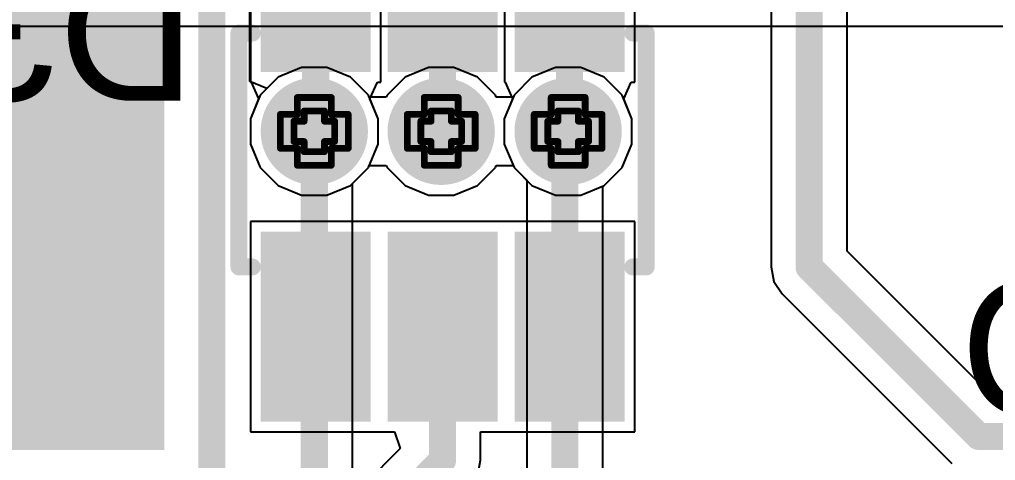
# Model space of a CAD drawing. Header units: inches. Extents: x -0.1 to 17.9, y -0.8 to 4.8.
# Drawn here: x 1.5853 to 1.8729, y 3.4169 to 3.547 of the extents above; entities that cross this region are included whole.
import ezdxf

# ---------------------------------------------------------------- set-up
doc = ezdxf.new("R2010")
doc.units = ezdxf.units.IN
doc.header["$MEASUREMENT"] = 0
for name, color, linetype in [('Bottom Layer 1', 5, 'Continuous'), ('Bottom Overlay', 54, 'Continuous'), ('Bottom Paste', 16, 'Continuous'), ('Bottom Solder', 6, 'Continuous'), ('Drill Drawing', 1, 'Continuous'), ('GND+Signal', 16, 'Continuous'), ('PWR+Signal', 76, 'Continuous'), ('Top Layer 1', 1, 'Continuous'), ('Top Overlay', 2, 'Continuous'), ('Via Holes', 16, 'Continuous')]:
    doc.layers.add(name, color=color, linetype=linetype)
doc.styles.add('Arial', font='', dxfattribs={"height": 0.2})
doc.styles.get('Arial').set_extended_font_data('Arial')

# ---------------------------------------------------------------- blocks, each defined once
blk = doc.blocks.new('SOT_23_6_B_211')
at = {"layer": 'Bottom Layer 1'}
for points in [[(-0.07559, 0.04961), (-0.02756, 0.04961), (-0.02756, 0.0252), (-0.07559, 0.0252)], [(0.02756, 0.04961), (0.07559, 0.04961), (0.07559, 0.0252), (0.02756, 0.0252)], [(-0.07559, 0.01221), (-0.02756, 0.01221), (-0.02756, -0.0122), (-0.07559, -0.0122)], [(0.02756, 0.01221), (0.07559, 0.01221), (0.07559, -0.0122), (0.02756, -0.0122)], [(-0.07559, -0.0252), (-0.02756, -0.0252), (-0.02756, -0.04961), (-0.07559, -0.04961)], [(0.02756, -0.0252), (0.07559, -0.0252), (0.07559, -0.04961), (0.02756, -0.04961)]]:
    blk.add_hatch(color=5, dxfattribs=at).paths.add_polyline_path(points)
at = {"layer": 'Bottom Paste'}
for points in [[(-0.07559, 0.04961), (-0.02756, 0.04961), (-0.02756, 0.0252), (-0.07559, 0.0252)], [(0.02756, 0.04961), (0.07559, 0.04961), (0.07559, 0.0252), (0.02756, 0.0252)], [(-0.07559, 0.01221), (-0.02756, 0.01221), (-0.02756, -0.0122), (-0.07559, -0.0122)], [(0.02756, 0.01221), (0.07559, 0.01221), (0.07559, -0.0122), (0.02756, -0.0122)], [(-0.07559, -0.0252), (-0.02756, -0.0252), (-0.02756, -0.04961), (-0.07559, -0.04961)], [(0.02756, -0.0252), (0.07559, -0.0252), (0.07559, -0.04961), (0.02756, -0.04961)]]:
    blk.add_hatch(color=16, dxfattribs=at).paths.add_polyline_path(points)
at = {"layer": 'Bottom Solder'}
for points in [[(-0.07959, 0.05361), (-0.02356, 0.05361), (-0.02356, 0.0212), (-0.07959, 0.0212)], [(0.02356, 0.05361), (0.07959, 0.05361), (0.07959, 0.0212), (0.02356, 0.0212)], [(-0.07959, 0.01621), (-0.02356, 0.01621), (-0.02356, -0.0162), (-0.07959, -0.0162)], [(0.02356, 0.01621), (0.07959, 0.01621), (0.07959, -0.0162), (0.02356, -0.0162)], [(-0.07959, -0.0212), (-0.02356, -0.0212), (-0.02356, -0.05361), (-0.07959, -0.05361)], [(0.02356, -0.0212), (0.07959, -0.0212), (0.07959, -0.05361), (0.02356, -0.05361)]]:
    blk.add_hatch(color=6, dxfattribs=at).paths.add_polyline_path(points)
at = {"layer": 'Bottom Overlay'}
for points in [[(-0.035, 0.05606, 0.005, 0.005, 0), (-0.035, 0.06, 0.005, 0.005, 0)], [(0.034, 0.06, 0.005, 0.005, 0), (-0.035, 0.06, 0.005, 0.005, 0)], [(0.034, 0.05606, 0.005, 0.005, 0), (0.034, 0.06, 0.005, 0.005, 0)], [(-0.086, -0.043, 0.005, 0.005, 0), (-0.086, -0.033, 0.005, 0.005, 0)], [(-0.081, -0.038, 0.005, 0.005, 0), (-0.086, -0.033, 0.005, 0.005, 0)], [(-0.086, -0.043, 0.005, 0.005, 0), (-0.081, -0.038, 0.005, 0.005, 0)], [(-0.035, -0.06, 0.005, 0.005, 0), (-0.035, -0.05606, 0.005, 0.005, 0)], [(0.034, -0.06, 0.005, 0.005, 0), (0.034, -0.05606, 0.005, 0.005, 0)], [(0.034, -0.06, 0.005, 0.005, 0), (-0.035, -0.06, 0.005, 0.005, 0)]]:
    blk.add_lwpolyline(points, format="xyseb", dxfattribs=at)
for points in [[(-0.03625, 0.06, 0.0025, 0.0025, 1), (-0.03375, 0.06, 0.0025, 0.0025, 1)], [(-0.03625, 0.06, 0.0025, 0.0025, 1), (-0.03375, 0.06, 0.0025, 0.0025, 1)], [(0.03275, 0.06, 0.0025, 0.0025, 1), (0.03525, 0.06, 0.0025, 0.0025, 1)], [(0.03275, 0.06, 0.0025, 0.0025, 1), (0.03525, 0.06, 0.0025, 0.0025, 1)], [(-0.03625, 0.05606, 0.0025, 0.0025, 1), (-0.03375, 0.05606, 0.0025, 0.0025, 1)], [(0.03275, 0.05606, 0.0025, 0.0025, 1), (0.03525, 0.05606, 0.0025, 0.0025, 1)], [(-0.08725, -0.033, 0.0025, 0.0025, 1), (-0.08475, -0.033, 0.0025, 0.0025, 1)], [(-0.08725, -0.033, 0.0025, 0.0025, 1), (-0.08475, -0.033, 0.0025, 0.0025, 1)], [(-0.08225, -0.038, 0.0025, 0.0025, 1), (-0.07975, -0.038, 0.0025, 0.0025, 1)], [(-0.08225, -0.038, 0.0025, 0.0025, 1), (-0.07975, -0.038, 0.0025, 0.0025, 1)], [(-0.08725, -0.043, 0.0025, 0.0025, 1), (-0.08475, -0.043, 0.0025, 0.0025, 1)], [(-0.08725, -0.043, 0.0025, 0.0025, 1), (-0.08475, -0.043, 0.0025, 0.0025, 1)], [(-0.03625, -0.05606, 0.0025, 0.0025, 1), (-0.03375, -0.05606, 0.0025, 0.0025, 1)], [(0.03275, -0.05606, 0.0025, 0.0025, 1), (0.03525, -0.05606, 0.0025, 0.0025, 1)], [(-0.03625, -0.06, 0.0025, 0.0025, 1), (-0.03375, -0.06, 0.0025, 0.0025, 1)], [(-0.03625, -0.06, 0.0025, 0.0025, 1), (-0.03375, -0.06, 0.0025, 0.0025, 1)], [(0.03275, -0.06, 0.0025, 0.0025, 1), (0.03525, -0.06, 0.0025, 0.0025, 1)], [(0.03275, -0.06, 0.0025, 0.0025, 1), (0.03525, -0.06, 0.0025, 0.0025, 1)]]:
    blk.add_lwpolyline(points, format="xyseb", close=True, dxfattribs=at)

msp = doc.modelspace()

# ---------------------------------------------------------------- hatches: boundary and pattern name
at = {"layer": 'Bottom Layer 1'}
h = msp.add_hatch(color=5, dxfattribs=at)
edge = h.paths.add_edge_path()
edge.add_arc((1.6722, 3.514), 0.01181, 0, 360)
h = msp.add_hatch(color=5, dxfattribs=at)
edge = h.paths.add_edge_path()
edge.add_arc((1.7096, 3.514), 0.01181, 0, 360)
h = msp.add_hatch(color=5, dxfattribs=at)
edge = h.paths.add_edge_path()
edge.add_arc((1.747, 3.514), 0.01181, 0, 360)
at = {"layer": 'Bottom Solder'}
h = msp.add_hatch(color=6, dxfattribs=at)
edge = h.paths.add_edge_path()
edge.add_arc((1.6722, 3.514), 0.01581, 0, 360)
h = msp.add_hatch(color=6, dxfattribs=at)
edge = h.paths.add_edge_path()
edge.add_arc((1.7096, 3.514), 0.01581, 0, 360)
h = msp.add_hatch(color=6, dxfattribs=at)
edge = h.paths.add_edge_path()
edge.add_arc((1.747, 3.514), 0.01581, 0, 360)
at = {"layer": 'GND+Signal'}
h = msp.add_hatch(color=16, dxfattribs=at)
edge = h.paths.add_edge_path()
edge.add_arc((1.6722, 3.514), 0.01181, 0, 360)
h = msp.add_hatch(color=16, dxfattribs=at)
edge = h.paths.add_edge_path()
edge.add_arc((1.7096, 3.514), 0.01181, 0, 360)
h = msp.add_hatch(color=16, dxfattribs=at)
edge = h.paths.add_edge_path()
edge.add_arc((1.747, 3.514), 0.01181, 0, 360)
at = {"layer": 'PWR+Signal'}
h = msp.add_hatch(color=76, dxfattribs=at)
edge = h.paths.add_edge_path()
edge.add_arc((1.6722, 3.514), 0.01181, 0, 360)
h = msp.add_hatch(color=76, dxfattribs=at)
edge = h.paths.add_edge_path()
edge.add_arc((1.7096, 3.514), 0.01181, 0, 360)
h = msp.add_hatch(color=76, dxfattribs=at)
edge = h.paths.add_edge_path()
edge.add_arc((1.747, 3.514), 0.01181, 0, 360)
at = {"layer": 'Top Layer 1'}
msp.add_hatch(color=1, dxfattribs=at).paths.add_polyline_path([(1.523, 3.42), (1.628, 3.42), (1.628, 3.567), (1.523, 3.567)])
h = msp.add_hatch(color=1, dxfattribs=at)
edge = h.paths.add_edge_path()
edge.add_arc((1.6722, 3.514), 0.01181, 0, 360)
h = msp.add_hatch(color=1, dxfattribs=at)
edge = h.paths.add_edge_path()
edge.add_arc((1.7096, 3.514), 0.01181, 0, 360)
h = msp.add_hatch(color=1, dxfattribs=at)
edge = h.paths.add_edge_path()
edge.add_arc((1.747, 3.514), 0.01181, 0, 360)
at = {"layer": 'Via Holes'}
h = msp.add_hatch(color=7, dxfattribs=at)
edge = h.paths.add_edge_path()
edge.add_arc((1.6722, 3.514), 0.00591, 0, 360)
h = msp.add_hatch(color=7, dxfattribs=at)
edge = h.paths.add_edge_path()
edge.add_arc((1.7096, 3.514), 0.00591, 0, 360)
h = msp.add_hatch(color=7, dxfattribs=at)
edge = h.paths.add_edge_path()
edge.add_arc((1.747, 3.514), 0.00591, 0, 360)

# ---------------------------------------------------------------- linework, layer by layer
at = {"layer": 'Bottom Layer 1'}
for p, q in [((1.65339, 3.59059), (1.65339, 3.52856)), ((1.6918, 3.52856), (1.6918, 3.59059)), ((1.76661, 3.52856), (1.76661, 3.59059)), ((1.7282, 3.57794), (1.7282, 3.52856)), ((1.65339, 3.52856), (1.65362, 3.52856)), ((1.65362, 3.52856), (1.6558, 3.52356)), ((1.6886, 3.52356), (1.69078, 3.52856)), ((1.69078, 3.52856), (1.6918, 3.52856)), ((1.7282, 3.52856), (1.72842, 3.52856)), ((1.72842, 3.52856), (1.7306, 3.52356)), ((1.7634, 3.52356), (1.76558, 3.52856)), ((1.76558, 3.52856), (1.76661, 3.52856)), ((1.6558, 3.52356), (1.65339, 3.51774)), ((1.69101, 3.51774), (1.6886, 3.52356)), ((1.7306, 3.52356), (1.72819, 3.51774)), ((1.76581, 3.51774), (1.7634, 3.52356)), ((1.65339, 3.51774), (1.65339, 3.51026)), ((1.69101, 3.51026), (1.69101, 3.51774)), ((1.72819, 3.51774), (1.72819, 3.51026)), ((1.76581, 3.51026), (1.76581, 3.51774)), ((1.65339, 3.51026), (1.65625, 3.50334)), ((1.68815, 3.50334), (1.69101, 3.51026)), ((1.72819, 3.51026), (1.73105, 3.50334)), ((1.76295, 3.50334), (1.76581, 3.51026)), ((1.65625, 3.50334), (1.66154, 3.49805)), ((1.68285, 3.49805), (1.68815, 3.50334)), ((1.73105, 3.50334), (1.73634, 3.49805)), ((1.75766, 3.49805), (1.76295, 3.50334)), ((1.66154, 3.49805), (1.66846, 3.49519)), ((1.67594, 3.49519), (1.68285, 3.49805)), ((1.73634, 3.49805), (1.74326, 3.49519)), ((1.75074, 3.49519), (1.75766, 3.49805)), ((1.66846, 3.49519), (1.67594, 3.49519)), ((1.74326, 3.49519), (1.75074, 3.49519)), ((1.76661, 3.48744), (1.65339, 3.48744)), ((1.65339, 3.48744), (1.65339, 3.42541)), ((1.76661, 3.42541), (1.76661, 3.48744)), ((1.65339, 3.42541), (1.6958, 3.42541)), ((1.6958, 3.42541), (1.69755, 3.42041)), ((1.72122, 3.417), (1.72122, 3.42541)), ((1.72122, 3.42541), (1.76661, 3.42541)), ((1.69755, 3.42041), (1.67835, 3.40122)), ((1.72036, 3.41271), (1.72122, 3.417))]:
    msp.add_line(p, q, dxfattribs=at)
for points in [[(1.71, 3.5144, 0.008, 0.008, 0), (1.71, 3.5746, 0.008, 0.008, 0)], [(1.6726, 3.5144, 0.008, 0.008, 0), (1.6726, 3.55957, 0.008, 0.008, 0)], [(1.7474, 3.5144, 0.008, 0.008, 0), (1.7474, 3.55957, 0.008, 0.008, 0)], [(1.747, 3.514, 0.008, 0.008, 0), (1.7474, 3.5144, 0.008, 0.008, 0)], [(1.71, 3.417, 0.008, 0.008, 0), (1.71, 3.45643, 0.008, 0.008, 0)], [(1.683, 3.39, 0.008, 0.008, 0), (1.71, 3.417, 0.008, 0.008, 0)]]:
    msp.add_lwpolyline(points, format="xyseb", dxfattribs=at)
for points in [[(1.6706, 3.5144, 0.004, 0.004, 1), (1.6746, 3.5144, 0.004, 0.004, 1)], [(1.708, 3.5144, 0.004, 0.004, 1), (1.712, 3.5144, 0.004, 0.004, 1)], [(1.745, 3.514, 0.004, 0.004, 1), (1.749, 3.514, 0.004, 0.004, 1)], [(1.7454, 3.5144, 0.004, 0.004, 1), (1.7494, 3.5144, 0.004, 0.004, 1)], [(1.7454, 3.5144, 0.004, 0.004, 1), (1.7494, 3.5144, 0.004, 0.004, 1)], [(1.708, 3.45643, 0.004, 0.004, 1), (1.712, 3.45643, 0.004, 0.004, 1)], [(1.708, 3.417, 0.004, 0.004, 1), (1.712, 3.417, 0.004, 0.004, 1)], [(1.708, 3.417, 0.004, 0.004, 1), (1.712, 3.417, 0.004, 0.004, 1)]]:
    msp.add_lwpolyline(points, format="xyseb", close=True, dxfattribs=at)
at = {"layer": 'Drill Drawing'}
for points in [[(1.6672, 3.519, 0.002, 0.002, 0), (1.6672, 3.524, 0.002, 0.002, 0)], [(1.6672, 3.524, 0.002, 0.002, 0), (1.6772, 3.524, 0.002, 0.002, 0)], [(1.6772, 3.519, 0.002, 0.002, 0), (1.6772, 3.524, 0.002, 0.002, 0)], [(1.7046, 3.519, 0.002, 0.002, 0), (1.7046, 3.524, 0.002, 0.002, 0)], [(1.7046, 3.524, 0.002, 0.002, 0), (1.7146, 3.524, 0.002, 0.002, 0)], [(1.7146, 3.519, 0.002, 0.002, 0), (1.7146, 3.524, 0.002, 0.002, 0)], [(1.742, 3.519, 0.002, 0.002, 0), (1.742, 3.524, 0.002, 0.002, 0)], [(1.742, 3.524, 0.002, 0.002, 0), (1.752, 3.524, 0.002, 0.002, 0)], [(1.752, 3.519, 0.002, 0.002, 0), (1.752, 3.524, 0.002, 0.002, 0)], [(1.6622, 3.509, 0.002, 0.002, 0), (1.6622, 3.519, 0.002, 0.002, 0)], [(1.6622, 3.519, 0.002, 0.002, 0), (1.6672, 3.519, 0.002, 0.002, 0)], [(1.6692, 3.517, 0.002, 0.002, 0), (1.6692, 3.52, 0.002, 0.002, 0)], [(1.6692, 3.52, 0.002, 0.002, 0), (1.6752, 3.52, 0.002, 0.002, 0)], [(1.6752, 3.517, 0.002, 0.002, 0), (1.6752, 3.52, 0.002, 0.002, 0)], [(1.6772, 3.519, 0.002, 0.002, 0), (1.6822, 3.519, 0.002, 0.002, 0)], [(1.6822, 3.509, 0.002, 0.002, 0), (1.6822, 3.519, 0.002, 0.002, 0)], [(1.6996, 3.509, 0.002, 0.002, 0), (1.6996, 3.519, 0.002, 0.002, 0)], [(1.6996, 3.519, 0.002, 0.002, 0), (1.7046, 3.519, 0.002, 0.002, 0)], [(1.7066, 3.517, 0.002, 0.002, 0), (1.7066, 3.52, 0.002, 0.002, 0)], [(1.7066, 3.52, 0.002, 0.002, 0), (1.7126, 3.52, 0.002, 0.002, 0)], [(1.7126, 3.517, 0.002, 0.002, 0), (1.7126, 3.52, 0.002, 0.002, 0)], [(1.7146, 3.519, 0.002, 0.002, 0), (1.7196, 3.519, 0.002, 0.002, 0)], [(1.7196, 3.509, 0.002, 0.002, 0), (1.7196, 3.519, 0.002, 0.002, 0)], [(1.737, 3.509, 0.002, 0.002, 0), (1.737, 3.519, 0.002, 0.002, 0)], [(1.737, 3.519, 0.002, 0.002, 0), (1.742, 3.519, 0.002, 0.002, 0)], [(1.744, 3.517, 0.002, 0.002, 0), (1.744, 3.52, 0.002, 0.002, 0)], [(1.744, 3.52, 0.002, 0.002, 0), (1.75, 3.52, 0.002, 0.002, 0)], [(1.75, 3.517, 0.002, 0.002, 0), (1.75, 3.52, 0.002, 0.002, 0)], [(1.752, 3.519, 0.002, 0.002, 0), (1.757, 3.519, 0.002, 0.002, 0)], [(1.757, 3.509, 0.002, 0.002, 0), (1.757, 3.519, 0.002, 0.002, 0)], [(1.6662, 3.511, 0.002, 0.002, 0), (1.6662, 3.517, 0.002, 0.002, 0)], [(1.6662, 3.517, 0.002, 0.002, 0), (1.6692, 3.517, 0.002, 0.002, 0)], [(1.6752, 3.517, 0.002, 0.002, 0), (1.6782, 3.517, 0.002, 0.002, 0)], [(1.6782, 3.511, 0.002, 0.002, 0), (1.6782, 3.517, 0.002, 0.002, 0)], [(1.7036, 3.511, 0.002, 0.002, 0), (1.7036, 3.517, 0.002, 0.002, 0)], [(1.7036, 3.517, 0.002, 0.002, 0), (1.7066, 3.517, 0.002, 0.002, 0)], [(1.7126, 3.517, 0.002, 0.002, 0), (1.7156, 3.517, 0.002, 0.002, 0)], [(1.7156, 3.511, 0.002, 0.002, 0), (1.7156, 3.517, 0.002, 0.002, 0)], [(1.741, 3.511, 0.002, 0.002, 0), (1.741, 3.517, 0.002, 0.002, 0)], [(1.741, 3.517, 0.002, 0.002, 0), (1.744, 3.517, 0.002, 0.002, 0)], [(1.75, 3.517, 0.002, 0.002, 0), (1.753, 3.517, 0.002, 0.002, 0)], [(1.753, 3.511, 0.002, 0.002, 0), (1.753, 3.517, 0.002, 0.002, 0)], [(1.6662, 3.511, 0.002, 0.002, 0), (1.6692, 3.511, 0.002, 0.002, 0)], [(1.6692, 3.508, 0.002, 0.002, 0), (1.6692, 3.511, 0.002, 0.002, 0)], [(1.6752, 3.511, 0.002, 0.002, 0), (1.6782, 3.511, 0.002, 0.002, 0)], [(1.6752, 3.508, 0.002, 0.002, 0), (1.6752, 3.511, 0.002, 0.002, 0)], [(1.7036, 3.511, 0.002, 0.002, 0), (1.7066, 3.511, 0.002, 0.002, 0)], [(1.7066, 3.508, 0.002, 0.002, 0), (1.7066, 3.511, 0.002, 0.002, 0)], [(1.7126, 3.511, 0.002, 0.002, 0), (1.7156, 3.511, 0.002, 0.002, 0)], [(1.7126, 3.508, 0.002, 0.002, 0), (1.7126, 3.511, 0.002, 0.002, 0)], [(1.741, 3.511, 0.002, 0.002, 0), (1.744, 3.511, 0.002, 0.002, 0)], [(1.744, 3.508, 0.002, 0.002, 0), (1.744, 3.511, 0.002, 0.002, 0)], [(1.75, 3.511, 0.002, 0.002, 0), (1.753, 3.511, 0.002, 0.002, 0)], [(1.75, 3.508, 0.002, 0.002, 0), (1.75, 3.511, 0.002, 0.002, 0)], [(1.6622, 3.509, 0.002, 0.002, 0), (1.6672, 3.509, 0.002, 0.002, 0)], [(1.6672, 3.504, 0.002, 0.002, 0), (1.6672, 3.509, 0.002, 0.002, 0)], [(1.6692, 3.508, 0.002, 0.002, 0), (1.6752, 3.508, 0.002, 0.002, 0)], [(1.6772, 3.509, 0.002, 0.002, 0), (1.6822, 3.509, 0.002, 0.002, 0)], [(1.6772, 3.504, 0.002, 0.002, 0), (1.6772, 3.509, 0.002, 0.002, 0)], [(1.6996, 3.509, 0.002, 0.002, 0), (1.7046, 3.509, 0.002, 0.002, 0)], [(1.7046, 3.504, 0.002, 0.002, 0), (1.7046, 3.509, 0.002, 0.002, 0)], [(1.7066, 3.508, 0.002, 0.002, 0), (1.7126, 3.508, 0.002, 0.002, 0)], [(1.7146, 3.509, 0.002, 0.002, 0), (1.7196, 3.509, 0.002, 0.002, 0)], [(1.7146, 3.504, 0.002, 0.002, 0), (1.7146, 3.509, 0.002, 0.002, 0)], [(1.737, 3.509, 0.002, 0.002, 0), (1.742, 3.509, 0.002, 0.002, 0)], [(1.742, 3.504, 0.002, 0.002, 0), (1.742, 3.509, 0.002, 0.002, 0)], [(1.744, 3.508, 0.002, 0.002, 0), (1.75, 3.508, 0.002, 0.002, 0)], [(1.752, 3.509, 0.002, 0.002, 0), (1.757, 3.509, 0.002, 0.002, 0)], [(1.752, 3.504, 0.002, 0.002, 0), (1.752, 3.509, 0.002, 0.002, 0)], [(1.6672, 3.504, 0.002, 0.002, 0), (1.6772, 3.504, 0.002, 0.002, 0)], [(1.7046, 3.504, 0.002, 0.002, 0), (1.7146, 3.504, 0.002, 0.002, 0)], [(1.742, 3.504, 0.002, 0.002, 0), (1.752, 3.504, 0.002, 0.002, 0)]]:
    msp.add_lwpolyline(points, format="xyseb", dxfattribs=at)
for points in [[(1.6667, 3.524, 0.001, 0.001, 1), (1.6677, 3.524, 0.001, 0.001, 1)], [(1.6667, 3.524, 0.001, 0.001, 1), (1.6677, 3.524, 0.001, 0.001, 1)], [(1.6767, 3.524, 0.001, 0.001, 1), (1.6777, 3.524, 0.001, 0.001, 1)], [(1.6767, 3.524, 0.001, 0.001, 1), (1.6777, 3.524, 0.001, 0.001, 1)], [(1.7041, 3.524, 0.001, 0.001, 1), (1.7051, 3.524, 0.001, 0.001, 1)], [(1.7041, 3.524, 0.001, 0.001, 1), (1.7051, 3.524, 0.001, 0.001, 1)], [(1.7141, 3.524, 0.001, 0.001, 1), (1.7151, 3.524, 0.001, 0.001, 1)], [(1.7141, 3.524, 0.001, 0.001, 1), (1.7151, 3.524, 0.001, 0.001, 1)], [(1.7415, 3.524, 0.001, 0.001, 1), (1.7425, 3.524, 0.001, 0.001, 1)], [(1.7415, 3.524, 0.001, 0.001, 1), (1.7425, 3.524, 0.001, 0.001, 1)], [(1.7515, 3.524, 0.001, 0.001, 1), (1.7525, 3.524, 0.001, 0.001, 1)], [(1.7515, 3.524, 0.001, 0.001, 1), (1.7525, 3.524, 0.001, 0.001, 1)], [(1.6617, 3.519, 0.001, 0.001, 1), (1.6627, 3.519, 0.001, 0.001, 1)], [(1.6617, 3.519, 0.001, 0.001, 1), (1.6627, 3.519, 0.001, 0.001, 1)], [(1.6667, 3.519, 0.001, 0.001, 1), (1.6677, 3.519, 0.001, 0.001, 1)], [(1.6667, 3.519, 0.001, 0.001, 1), (1.6677, 3.519, 0.001, 0.001, 1)], [(1.6687, 3.52, 0.001, 0.001, 1), (1.6697, 3.52, 0.001, 0.001, 1)], [(1.6687, 3.52, 0.001, 0.001, 1), (1.6697, 3.52, 0.001, 0.001, 1)], [(1.6747, 3.52, 0.001, 0.001, 1), (1.6757, 3.52, 0.001, 0.001, 1)], [(1.6747, 3.52, 0.001, 0.001, 1), (1.6757, 3.52, 0.001, 0.001, 1)], [(1.6767, 3.519, 0.001, 0.001, 1), (1.6777, 3.519, 0.001, 0.001, 1)], [(1.6767, 3.519, 0.001, 0.001, 1), (1.6777, 3.519, 0.001, 0.001, 1)], [(1.6817, 3.519, 0.001, 0.001, 1), (1.6827, 3.519, 0.001, 0.001, 1)], [(1.6817, 3.519, 0.001, 0.001, 1), (1.6827, 3.519, 0.001, 0.001, 1)], [(1.6991, 3.519, 0.001, 0.001, 1), (1.7001, 3.519, 0.001, 0.001, 1)], [(1.6991, 3.519, 0.001, 0.001, 1), (1.7001, 3.519, 0.001, 0.001, 1)], [(1.7041, 3.519, 0.001, 0.001, 1), (1.7051, 3.519, 0.001, 0.001, 1)], [(1.7041, 3.519, 0.001, 0.001, 1), (1.7051, 3.519, 0.001, 0.001, 1)], [(1.7061, 3.52, 0.001, 0.001, 1), (1.7071, 3.52, 0.001, 0.001, 1)], [(1.7061, 3.52, 0.001, 0.001, 1), (1.7071, 3.52, 0.001, 0.001, 1)], [(1.7121, 3.52, 0.001, 0.001, 1), (1.7131, 3.52, 0.001, 0.001, 1)], [(1.7121, 3.52, 0.001, 0.001, 1), (1.7131, 3.52, 0.001, 0.001, 1)], [(1.7141, 3.519, 0.001, 0.001, 1), (1.7151, 3.519, 0.001, 0.001, 1)], [(1.7141, 3.519, 0.001, 0.001, 1), (1.7151, 3.519, 0.001, 0.001, 1)], [(1.7191, 3.519, 0.001, 0.001, 1), (1.7201, 3.519, 0.001, 0.001, 1)], [(1.7191, 3.519, 0.001, 0.001, 1), (1.7201, 3.519, 0.001, 0.001, 1)], [(1.7365, 3.519, 0.001, 0.001, 1), (1.7375, 3.519, 0.001, 0.001, 1)], [(1.7365, 3.519, 0.001, 0.001, 1), (1.7375, 3.519, 0.001, 0.001, 1)], [(1.7415, 3.519, 0.001, 0.001, 1), (1.7425, 3.519, 0.001, 0.001, 1)], [(1.7415, 3.519, 0.001, 0.001, 1), (1.7425, 3.519, 0.001, 0.001, 1)], [(1.7435, 3.52, 0.001, 0.001, 1), (1.7445, 3.52, 0.001, 0.001, 1)], [(1.7435, 3.52, 0.001, 0.001, 1), (1.7445, 3.52, 0.001, 0.001, 1)], [(1.7495, 3.52, 0.001, 0.001, 1), (1.7505, 3.52, 0.001, 0.001, 1)], [(1.7495, 3.52, 0.001, 0.001, 1), (1.7505, 3.52, 0.001, 0.001, 1)], [(1.7515, 3.519, 0.001, 0.001, 1), (1.7525, 3.519, 0.001, 0.001, 1)], [(1.7515, 3.519, 0.001, 0.001, 1), (1.7525, 3.519, 0.001, 0.001, 1)], [(1.7565, 3.519, 0.001, 0.001, 1), (1.7575, 3.519, 0.001, 0.001, 1)], [(1.7565, 3.519, 0.001, 0.001, 1), (1.7575, 3.519, 0.001, 0.001, 1)], [(1.6657, 3.517, 0.001, 0.001, 1), (1.6667, 3.517, 0.001, 0.001, 1)], [(1.6657, 3.517, 0.001, 0.001, 1), (1.6667, 3.517, 0.001, 0.001, 1)], [(1.6687, 3.517, 0.001, 0.001, 1), (1.6697, 3.517, 0.001, 0.001, 1)], [(1.6687, 3.517, 0.001, 0.001, 1), (1.6697, 3.517, 0.001, 0.001, 1)], [(1.6747, 3.517, 0.001, 0.001, 1), (1.6757, 3.517, 0.001, 0.001, 1)], [(1.6747, 3.517, 0.001, 0.001, 1), (1.6757, 3.517, 0.001, 0.001, 1)], [(1.6777, 3.517, 0.001, 0.001, 1), (1.6787, 3.517, 0.001, 0.001, 1)], [(1.6777, 3.517, 0.001, 0.001, 1), (1.6787, 3.517, 0.001, 0.001, 1)], [(1.7031, 3.517, 0.001, 0.001, 1), (1.7041, 3.517, 0.001, 0.001, 1)], [(1.7031, 3.517, 0.001, 0.001, 1), (1.7041, 3.517, 0.001, 0.001, 1)], [(1.7061, 3.517, 0.001, 0.001, 1), (1.7071, 3.517, 0.001, 0.001, 1)], [(1.7061, 3.517, 0.001, 0.001, 1), (1.7071, 3.517, 0.001, 0.001, 1)], [(1.7121, 3.517, 0.001, 0.001, 1), (1.7131, 3.517, 0.001, 0.001, 1)], [(1.7121, 3.517, 0.001, 0.001, 1), (1.7131, 3.517, 0.001, 0.001, 1)], [(1.7151, 3.517, 0.001, 0.001, 1), (1.7161, 3.517, 0.001, 0.001, 1)], [(1.7151, 3.517, 0.001, 0.001, 1), (1.7161, 3.517, 0.001, 0.001, 1)], [(1.7405, 3.517, 0.001, 0.001, 1), (1.7415, 3.517, 0.001, 0.001, 1)], [(1.7405, 3.517, 0.001, 0.001, 1), (1.7415, 3.517, 0.001, 0.001, 1)], [(1.7435, 3.517, 0.001, 0.001, 1), (1.7445, 3.517, 0.001, 0.001, 1)], [(1.7435, 3.517, 0.001, 0.001, 1), (1.7445, 3.517, 0.001, 0.001, 1)], [(1.7495, 3.517, 0.001, 0.001, 1), (1.7505, 3.517, 0.001, 0.001, 1)], [(1.7495, 3.517, 0.001, 0.001, 1), (1.7505, 3.517, 0.001, 0.001, 1)], [(1.7525, 3.517, 0.001, 0.001, 1), (1.7535, 3.517, 0.001, 0.001, 1)], [(1.7525, 3.517, 0.001, 0.001, 1), (1.7535, 3.517, 0.001, 0.001, 1)], [(1.6657, 3.511, 0.001, 0.001, 1), (1.6667, 3.511, 0.001, 0.001, 1)], [(1.6657, 3.511, 0.001, 0.001, 1), (1.6667, 3.511, 0.001, 0.001, 1)], [(1.6687, 3.511, 0.001, 0.001, 1), (1.6697, 3.511, 0.001, 0.001, 1)], [(1.6687, 3.511, 0.001, 0.001, 1), (1.6697, 3.511, 0.001, 0.001, 1)], [(1.6747, 3.511, 0.001, 0.001, 1), (1.6757, 3.511, 0.001, 0.001, 1)], [(1.6747, 3.511, 0.001, 0.001, 1), (1.6757, 3.511, 0.001, 0.001, 1)], [(1.6777, 3.511, 0.001, 0.001, 1), (1.6787, 3.511, 0.001, 0.001, 1)], [(1.6777, 3.511, 0.001, 0.001, 1), (1.6787, 3.511, 0.001, 0.001, 1)], [(1.7031, 3.511, 0.001, 0.001, 1), (1.7041, 3.511, 0.001, 0.001, 1)], [(1.7031, 3.511, 0.001, 0.001, 1), (1.7041, 3.511, 0.001, 0.001, 1)], [(1.7061, 3.511, 0.001, 0.001, 1), (1.7071, 3.511, 0.001, 0.001, 1)], [(1.7061, 3.511, 0.001, 0.001, 1), (1.7071, 3.511, 0.001, 0.001, 1)], [(1.7121, 3.511, 0.001, 0.001, 1), (1.7131, 3.511, 0.001, 0.001, 1)], [(1.7121, 3.511, 0.001, 0.001, 1), (1.7131, 3.511, 0.001, 0.001, 1)], [(1.7151, 3.511, 0.001, 0.001, 1), (1.7161, 3.511, 0.001, 0.001, 1)], [(1.7151, 3.511, 0.001, 0.001, 1), (1.7161, 3.511, 0.001, 0.001, 1)], [(1.7405, 3.511, 0.001, 0.001, 1), (1.7415, 3.511, 0.001, 0.001, 1)], [(1.7405, 3.511, 0.001, 0.001, 1), (1.7415, 3.511, 0.001, 0.001, 1)], [(1.7435, 3.511, 0.001, 0.001, 1), (1.7445, 3.511, 0.001, 0.001, 1)], [(1.7435, 3.511, 0.001, 0.001, 1), (1.7445, 3.511, 0.001, 0.001, 1)], [(1.7495, 3.511, 0.001, 0.001, 1), (1.7505, 3.511, 0.001, 0.001, 1)], [(1.7495, 3.511, 0.001, 0.001, 1), (1.7505, 3.511, 0.001, 0.001, 1)], [(1.7525, 3.511, 0.001, 0.001, 1), (1.7535, 3.511, 0.001, 0.001, 1)], [(1.7525, 3.511, 0.001, 0.001, 1), (1.7535, 3.511, 0.001, 0.001, 1)], [(1.6617, 3.509, 0.001, 0.001, 1), (1.6627, 3.509, 0.001, 0.001, 1)], [(1.6617, 3.509, 0.001, 0.001, 1), (1.6627, 3.509, 0.001, 0.001, 1)], [(1.6667, 3.509, 0.001, 0.001, 1), (1.6677, 3.509, 0.001, 0.001, 1)], [(1.6667, 3.509, 0.001, 0.001, 1), (1.6677, 3.509, 0.001, 0.001, 1)], [(1.6687, 3.508, 0.001, 0.001, 1), (1.6697, 3.508, 0.001, 0.001, 1)], [(1.6687, 3.508, 0.001, 0.001, 1), (1.6697, 3.508, 0.001, 0.001, 1)], [(1.6747, 3.508, 0.001, 0.001, 1), (1.6757, 3.508, 0.001, 0.001, 1)], [(1.6747, 3.508, 0.001, 0.001, 1), (1.6757, 3.508, 0.001, 0.001, 1)], [(1.6767, 3.509, 0.001, 0.001, 1), (1.6777, 3.509, 0.001, 0.001, 1)], [(1.6767, 3.509, 0.001, 0.001, 1), (1.6777, 3.509, 0.001, 0.001, 1)], [(1.6817, 3.509, 0.001, 0.001, 1), (1.6827, 3.509, 0.001, 0.001, 1)], [(1.6817, 3.509, 0.001, 0.001, 1), (1.6827, 3.509, 0.001, 0.001, 1)], [(1.6991, 3.509, 0.001, 0.001, 1), (1.7001, 3.509, 0.001, 0.001, 1)], [(1.6991, 3.509, 0.001, 0.001, 1), (1.7001, 3.509, 0.001, 0.001, 1)], [(1.7041, 3.509, 0.001, 0.001, 1), (1.7051, 3.509, 0.001, 0.001, 1)], [(1.7041, 3.509, 0.001, 0.001, 1), (1.7051, 3.509, 0.001, 0.001, 1)], [(1.7061, 3.508, 0.001, 0.001, 1), (1.7071, 3.508, 0.001, 0.001, 1)], [(1.7061, 3.508, 0.001, 0.001, 1), (1.7071, 3.508, 0.001, 0.001, 1)], [(1.7121, 3.508, 0.001, 0.001, 1), (1.7131, 3.508, 0.001, 0.001, 1)], [(1.7121, 3.508, 0.001, 0.001, 1), (1.7131, 3.508, 0.001, 0.001, 1)], [(1.7141, 3.509, 0.001, 0.001, 1), (1.7151, 3.509, 0.001, 0.001, 1)], [(1.7141, 3.509, 0.001, 0.001, 1), (1.7151, 3.509, 0.001, 0.001, 1)], [(1.7191, 3.509, 0.001, 0.001, 1), (1.7201, 3.509, 0.001, 0.001, 1)], [(1.7191, 3.509, 0.001, 0.001, 1), (1.7201, 3.509, 0.001, 0.001, 1)], [(1.7365, 3.509, 0.001, 0.001, 1), (1.7375, 3.509, 0.001, 0.001, 1)], [(1.7365, 3.509, 0.001, 0.001, 1), (1.7375, 3.509, 0.001, 0.001, 1)], [(1.7415, 3.509, 0.001, 0.001, 1), (1.7425, 3.509, 0.001, 0.001, 1)], [(1.7415, 3.509, 0.001, 0.001, 1), (1.7425, 3.509, 0.001, 0.001, 1)], [(1.7435, 3.508, 0.001, 0.001, 1), (1.7445, 3.508, 0.001, 0.001, 1)], [(1.7435, 3.508, 0.001, 0.001, 1), (1.7445, 3.508, 0.001, 0.001, 1)], [(1.7495, 3.508, 0.001, 0.001, 1), (1.7505, 3.508, 0.001, 0.001, 1)], [(1.7495, 3.508, 0.001, 0.001, 1), (1.7505, 3.508, 0.001, 0.001, 1)], [(1.7515, 3.509, 0.001, 0.001, 1), (1.7525, 3.509, 0.001, 0.001, 1)], [(1.7515, 3.509, 0.001, 0.001, 1), (1.7525, 3.509, 0.001, 0.001, 1)], [(1.7565, 3.509, 0.001, 0.001, 1), (1.7575, 3.509, 0.001, 0.001, 1)], [(1.7565, 3.509, 0.001, 0.001, 1), (1.7575, 3.509, 0.001, 0.001, 1)], [(1.6667, 3.504, 0.001, 0.001, 1), (1.6677, 3.504, 0.001, 0.001, 1)], [(1.6667, 3.504, 0.001, 0.001, 1), (1.6677, 3.504, 0.001, 0.001, 1)], [(1.6767, 3.504, 0.001, 0.001, 1), (1.6777, 3.504, 0.001, 0.001, 1)], [(1.6767, 3.504, 0.001, 0.001, 1), (1.6777, 3.504, 0.001, 0.001, 1)], [(1.7041, 3.504, 0.001, 0.001, 1), (1.7051, 3.504, 0.001, 0.001, 1)], [(1.7041, 3.504, 0.001, 0.001, 1), (1.7051, 3.504, 0.001, 0.001, 1)], [(1.7141, 3.504, 0.001, 0.001, 1), (1.7151, 3.504, 0.001, 0.001, 1)], [(1.7141, 3.504, 0.001, 0.001, 1), (1.7151, 3.504, 0.001, 0.001, 1)], [(1.7415, 3.504, 0.001, 0.001, 1), (1.7425, 3.504, 0.001, 0.001, 1)], [(1.7415, 3.504, 0.001, 0.001, 1), (1.7425, 3.504, 0.001, 0.001, 1)], [(1.7515, 3.504, 0.001, 0.001, 1), (1.7525, 3.504, 0.001, 0.001, 1)], [(1.7515, 3.504, 0.001, 0.001, 1), (1.7525, 3.504, 0.001, 0.001, 1)]]:
    msp.add_lwpolyline(points, format="xyseb", close=True, dxfattribs=at)
at = {"layer": 'GND+Signal'}
for p, q in [((1.82922, 3.47865), (1.82922, 3.636)), ((1.80678, 3.63135), (1.80678, 3.474)), ((1.66846, 3.53281), (1.66154, 3.52995)), ((1.67594, 3.53281), (1.66846, 3.53281)), ((1.68285, 3.52995), (1.67594, 3.53281)), ((1.74326, 3.53281), (1.73634, 3.52995)), ((1.75074, 3.53281), (1.74326, 3.53281)), ((1.75766, 3.52995), (1.75074, 3.53281)), ((1.66154, 3.52995), (1.65625, 3.52466)), ((1.68815, 3.52466), (1.68285, 3.52995)), ((1.73634, 3.52995), (1.73105, 3.52466)), ((1.76295, 3.52466), (1.75766, 3.52995)), ((1.65625, 3.52466), (1.65339, 3.51774)), ((1.69101, 3.51774), (1.68815, 3.52466)), ((1.73105, 3.52466), (1.72819, 3.51774)), ((1.76581, 3.51774), (1.76295, 3.52466)), ((1.65339, 3.51774), (1.65339, 3.51026)), ((1.69101, 3.51026), (1.69101, 3.51774)), ((1.72819, 3.51774), (1.72819, 3.51026)), ((1.76581, 3.51026), (1.76581, 3.51774)), ((1.65339, 3.51026), (1.65625, 3.50334)), ((1.68815, 3.50334), (1.69101, 3.51026)), ((1.72819, 3.51026), (1.73105, 3.50334)), ((1.76295, 3.50334), (1.76581, 3.51026)), ((1.65625, 3.50334), (1.66154, 3.49805)), ((1.68285, 3.49805), (1.68815, 3.50334)), ((1.73105, 3.50334), (1.73634, 3.49805)), ((1.75766, 3.49805), (1.76295, 3.50334)), ((1.66154, 3.49805), (1.66846, 3.49519)), ((1.67594, 3.49519), (1.68285, 3.49805)), ((1.73634, 3.49805), (1.74326, 3.49519)), ((1.75074, 3.49519), (1.75766, 3.49805)), ((1.66846, 3.49519), (1.67594, 3.49519)), ((1.74326, 3.49519), (1.75074, 3.49519)), ((1.87265, 3.43522), (1.82922, 3.47865)), ((1.80678, 3.474), (1.80678, 3.474)), ((1.80678, 3.474), (1.80764, 3.46971)), ((1.80764, 3.46971), (1.81007, 3.46607)), ((1.81007, 3.46607), (1.86007, 3.41607)), ((1.96239, 3.43522), (1.87265, 3.43522))]:
    msp.add_line(p, q, dxfattribs=at)
for points in [[(1.818, 3.474, 0.008, 0.008, 0), (1.818, 3.636, 0.008, 0.008, 0)], [(1.818, 3.474, 0.008, 0.008, 0), (1.868, 3.424, 0.008, 0.008, 0)], [(1.868, 3.424, 0.008, 0.008, 0), (2.34, 3.424, 0.008, 0.008, 0)]]:
    msp.add_lwpolyline(points, format="xyseb", dxfattribs=at)
for points in [[(1.816, 3.474, 0.004, 0.004, 1), (1.82, 3.474, 0.004, 0.004, 1)], [(1.816, 3.474, 0.004, 0.004, 1), (1.82, 3.474, 0.004, 0.004, 1)], [(1.866, 3.424, 0.004, 0.004, 1), (1.87, 3.424, 0.004, 0.004, 1)], [(1.866, 3.424, 0.004, 0.004, 1), (1.87, 3.424, 0.004, 0.004, 1)]]:
    msp.add_lwpolyline(points, format="xyseb", close=True, dxfattribs=at)
at = {"layer": 'PWR+Signal'}
for p, q in [((0.249, 3.545), (2.1862, 3.545)), ((1.66846, 3.53281), (1.66154, 3.52995)), ((1.67594, 3.53281), (1.66846, 3.53281)), ((1.68285, 3.52995), (1.67594, 3.53281)), ((1.70586, 3.53281), (1.69894, 3.52995)), ((1.71334, 3.53281), (1.70586, 3.53281)), ((1.72026, 3.52995), (1.71334, 3.53281)), ((1.74326, 3.53281), (1.73634, 3.52995)), ((1.75074, 3.53281), (1.74326, 3.53281)), ((1.75766, 3.52995), (1.75074, 3.53281)), ((1.66154, 3.52995), (1.65625, 3.52466)), ((1.68815, 3.52466), (1.68285, 3.52995)), ((1.69894, 3.52995), (1.69365, 3.52466)), ((1.72555, 3.52466), (1.72026, 3.52995)), ((1.73634, 3.52995), (1.73105, 3.52466)), ((1.76295, 3.52466), (1.75766, 3.52995)), ((1.65625, 3.52466), (1.65339, 3.51774)), ((1.6884, 3.52404), (1.68815, 3.52466)), ((1.6934, 3.52404), (1.6884, 3.52404)), ((1.69365, 3.52466), (1.6934, 3.52404)), ((1.7258, 3.52405), (1.72555, 3.52466)), ((1.7308, 3.52405), (1.7258, 3.52405)), ((1.73105, 3.52466), (1.7308, 3.52405)), ((1.76581, 3.51774), (1.76295, 3.52466)), ((1.65339, 3.51774), (1.65339, 3.51026)), ((1.76581, 3.51026), (1.76581, 3.51774)), ((1.65339, 3.51026), (1.65625, 3.50334)), ((1.76295, 3.50334), (1.76581, 3.51026)), ((1.65625, 3.50334), (1.66154, 3.49805)), ((1.68285, 3.49805), (1.68815, 3.50334)), ((1.68815, 3.50334), (1.6884, 3.50396)), ((1.6884, 3.50396), (1.6934, 3.50396)), ((1.6934, 3.50396), (1.69365, 3.50334)), ((1.69365, 3.50334), (1.69894, 3.49805)), ((1.72026, 3.49805), (1.72555, 3.50334)), ((1.72555, 3.50334), (1.7258, 3.50395)), ((1.7258, 3.50395), (1.7308, 3.50395)), ((1.7308, 3.50395), (1.73105, 3.50334)), ((1.73105, 3.50334), (1.73634, 3.49805)), ((1.75766, 3.49805), (1.76295, 3.50334)), ((1.66154, 3.49805), (1.66846, 3.49519)), ((1.67594, 3.49519), (1.68285, 3.49805)), ((1.69894, 3.49805), (1.70586, 3.49519)), ((1.71334, 3.49519), (1.72026, 3.49805)), ((1.73634, 3.49805), (1.74326, 3.49519)), ((1.75074, 3.49519), (1.75766, 3.49805)), ((1.66846, 3.49519), (1.67594, 3.49519)), ((1.70586, 3.49519), (1.71334, 3.49519)), ((1.74326, 3.49519), (1.75074, 3.49519))]:
    msp.add_line(p, q, dxfattribs=at)
at = {"layer": 'Top Layer 1'}
for p, q in [((1.65322, 3.52869), (1.65322, 3.602)), ((1.66846, 3.53281), (1.66154, 3.52995)), ((1.67594, 3.53281), (1.66846, 3.53281)), ((1.68285, 3.52995), (1.67594, 3.53281)), ((1.74326, 3.53281), (1.73634, 3.52995)), ((1.75074, 3.53281), (1.74326, 3.53281)), ((1.75766, 3.52995), (1.75074, 3.53281)), ((1.65822, 3.52662), (1.65322, 3.52869)), ((1.66154, 3.52995), (1.65822, 3.52662)), ((1.68815, 3.52466), (1.68285, 3.52995)), ((1.73634, 3.52995), (1.73105, 3.52466)), ((1.76295, 3.52466), (1.75766, 3.52995)), ((1.69101, 3.51774), (1.68815, 3.52466)), ((1.73105, 3.52466), (1.72819, 3.51774)), ((1.76581, 3.51774), (1.76295, 3.52466)), ((1.69101, 3.51026), (1.69101, 3.51774)), ((1.72819, 3.51774), (1.72819, 3.51026)), ((1.76581, 3.51026), (1.76581, 3.51774)), ((1.68815, 3.50334), (1.69101, 3.51026)), ((1.72819, 3.51026), (1.73105, 3.50334)), ((1.76295, 3.50334), (1.76581, 3.51026)), ((1.68341, 3.49861), (1.68815, 3.50334)), ((1.73105, 3.50334), (1.73478, 3.49961)), ((1.75766, 3.49805), (1.76295, 3.50334)), ((1.68341, 3.37746), (1.68341, 3.49861)), ((1.73478, 3.49961), (1.73478, 3.41339)), ((1.75722, 3.49787), (1.75766, 3.49805)), ((1.75722, 3.41339), (1.75722, 3.49787))]:
    msp.add_line(p, q, dxfattribs=at)
for points in [[(1.642, 3.39, 0.008, 0.008, 0), (1.642, 3.602, 0.008, 0.008, 0)], [(1.6722, 3.3628, 0.008, 0.008, 0), (1.6722, 3.514, 0.008, 0.008, 0)], [(1.746, 3.513, 0.008, 0.008, 0), (1.747, 3.514, 0.008, 0.008, 0)], [(1.746, 3.398, 0.008, 0.008, 0), (1.746, 3.513, 0.008, 0.008, 0)]]:
    msp.add_lwpolyline(points, format="xyseb", dxfattribs=at)
for points in [[(1.6702, 3.514, 0.004, 0.004, 1), (1.6742, 3.514, 0.004, 0.004, 1)], [(1.745, 3.514, 0.004, 0.004, 1), (1.749, 3.514, 0.004, 0.004, 1)], [(1.744, 3.513, 0.004, 0.004, 1), (1.748, 3.513, 0.004, 0.004, 1)], [(1.744, 3.513, 0.004, 0.004, 1), (1.748, 3.513, 0.004, 0.004, 1)]]:
    msp.add_lwpolyline(points, format="xyseb", close=True, dxfattribs=at)

# ---------------------------------------------------------------- block references
at = {"rotation": 270}
msp.add_blockref('SOT_23_6_B_211', (1.71, 3.508), dxfattribs=at)

# ---------------------------------------------------------------- texts
at = {"layer": 'Bottom Overlay', "style": 'Arial', "text_generation_flag": 2}
msp.add_text('D3', height=0.04, dxfattribs=at).set_placement((1.63732, 3.52301))
at = {"layer": 'Top Overlay', "style": 'Arial'}
msp.add_text('Q7', height=0.04, dxfattribs=at).set_placement((1.86268, 3.43001))

doc.saveas('drawing.dxf')
